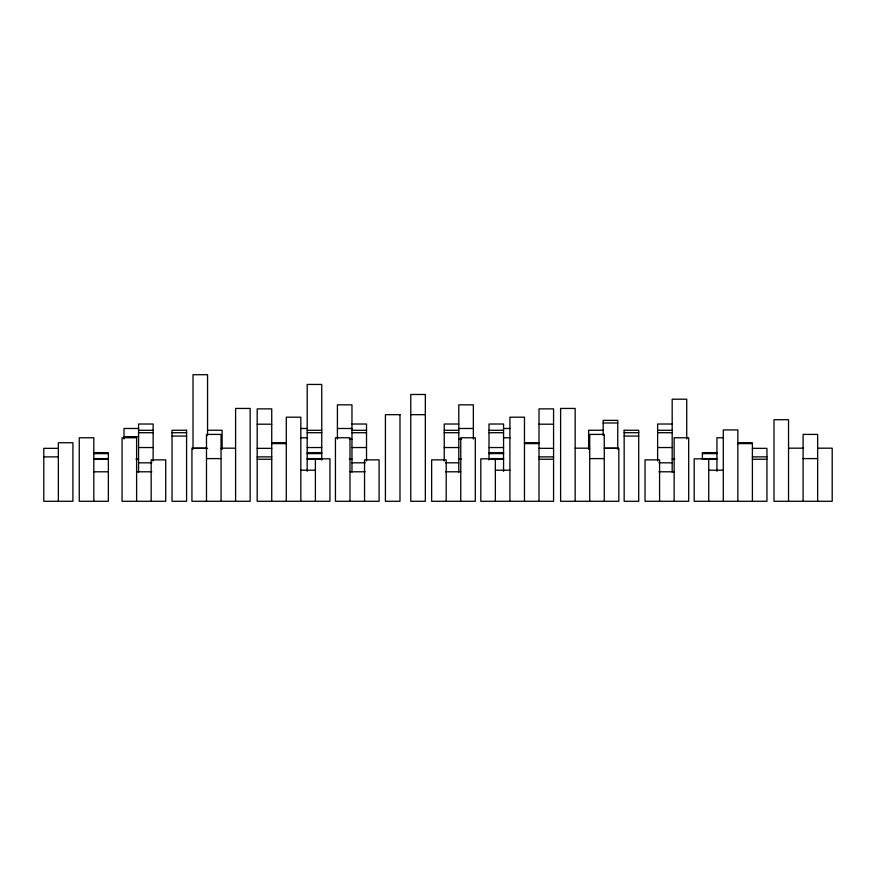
<?xml version="1.0" encoding="UTF-8"?>
<svg xmlns="http://www.w3.org/2000/svg" width="876" height="876" viewBox="0 0 876 876"><rect width="100%" height="100%" fill="white"/><g stroke="black" fill="none" stroke-linecap="round" stroke-linejoin="round"><path stroke-width="1.31" d="M410.778 414.666L425.331 414.666M603.181 422.977L617.744 422.977M351.966 424.017L366.518 424.017L366.518 460.951M458.794 424.017L444.231 424.017L444.231 460.951M672.177 424.017L657.624 424.017L657.624 460.951M257.183 424.203L271.735 424.203M539.014 424.203L553.566 424.203M138.572 428.484L124.02 428.484L124.02 438.985M300.577 428.484L307.191 428.484M337.413 428.484L351.966 428.484M458.794 428.484L473.347 428.484M503.558 428.484L510.171 428.484M138.572 430.291L153.136 430.291M207.568 430.258L222.121 430.258L222.121 449.388M307.191 430.291L321.744 430.291M351.966 430.291L366.518 430.291M444.231 430.291L458.794 430.291M489.005 430.291L503.558 430.291M603.181 430.258L588.628 430.258L588.628 449.388M624.161 430.291L638.713 430.258L638.713 501.291L624.161 501.291L624.161 430.258M657.624 430.291L672.177 430.291M138.572 432.711L153.136 432.711M172.035 432.711L186.588 432.711M307.191 432.711L321.744 432.711M351.966 432.711L366.518 432.711M444.231 432.711L458.794 432.711M489.005 432.711L503.558 432.711M624.161 432.711L638.713 432.711M657.624 432.711L672.177 432.711M172.035 436.062L186.588 436.062M624.161 436.062L638.713 436.062M124.02 436.653L138.572 436.653M300.577 437.759L307.191 437.759M503.558 437.759L510.171 437.759M723.554 437.759L716.94 437.759L716.94 471.376M349.316 439.226L351.966 439.226M458.794 439.226L461.433 439.226M271.735 442.741L286.288 442.741M524.461 442.741L539.014 442.741M737.844 442.741L752.396 442.741L752.396 501.291M271.735 443.606L286.288 443.606M524.461 443.606L539.014 443.606M737.844 443.606L752.396 443.606M138.572 447.537L153.136 447.537M307.191 447.537L321.744 447.537M351.966 447.537L366.518 447.537M444.231 447.537L458.794 447.537M489.005 447.537L503.558 447.537M657.624 447.537L672.177 447.537M206.484 448.183L191.932 448.183L191.932 501.291L250.153 501.291L250.153 408.446L235.6 408.446L235.6 501.291M221.048 448.183L235.6 448.183M575.16 448.183L589.712 448.183M604.265 448.183L618.817 448.183L618.817 501.291L560.607 501.291L560.607 408.446L575.16 408.446L575.16 501.291M788.542 448.183L803.095 448.183M817.647 448.183L832.2 448.183L832.2 501.291L773.99 501.291L773.99 419.714L788.542 419.714L788.542 501.291M58.353 448.348L43.8 448.348L43.8 501.291L72.905 501.291L72.905 442.741L58.353 442.741L58.353 501.291M193.016 448.348L207.568 448.348M257.183 448.348L271.735 448.348M539.014 448.348L553.566 448.348M604.506 448.348L617.744 448.348M752.396 448.348L766.949 448.348L766.949 501.291L694.186 501.291L694.186 458.827L708.739 458.827L708.739 501.291M93.809 452.629L108.361 452.629L108.361 501.291L79.256 501.291L79.256 437.759L93.809 437.759L93.809 501.291M307.191 452.629L321.744 452.629M489.005 452.629L503.558 452.629M716.94 452.629L702.388 452.629L702.388 459.385M93.809 453.615L108.361 453.615M307.191 453.615L321.744 453.615M489.005 453.615L503.558 453.615M702.388 453.615L716.94 453.615M43.8 456.878L58.353 456.878M257.183 456.878L271.735 456.878M539.014 456.878L553.566 456.878M752.396 456.878L766.949 456.878M93.809 458.597L108.361 458.597M206.484 458.597L221.048 458.597M307.191 458.597L321.744 458.597M489.005 458.597L503.558 458.597M589.712 458.597L604.265 458.597M702.388 458.597L716.94 458.597M803.095 458.597L817.647 458.597M93.809 459.134L108.361 459.134M135.933 459.134L138.572 459.134M307.191 459.134L321.744 459.134M349.316 459.134L351.966 459.134M458.794 459.134L461.433 459.134M489.005 459.134L503.558 459.134M672.177 459.134L674.816 459.134M702.388 459.134L716.94 459.134M257.183 459.243L271.735 459.243M539.014 459.243L553.566 459.243M752.396 459.243L766.949 459.243M138.572 462.813L151.811 462.813M351.966 462.813L365.193 462.813M445.555 462.813L458.794 462.813M658.938 462.813L672.177 462.813M300.84 470.215L315.393 470.215M495.356 470.215L509.909 470.215M708.739 470.215L723.291 470.215M93.809 471.792L108.361 471.792M136.612 471.792L151.811 471.792M349.995 471.792L365.193 471.792M445.555 471.792L460.754 471.792M658.938 471.792L674.137 471.792M817.647 501.291L817.647 434.408L803.095 434.408L803.095 501.291M737.844 501.291L737.844 429.93L723.291 429.93L723.291 501.291M686.729 438.985L686.729 399.204L672.177 399.204L672.177 472.098M674.137 501.291L674.137 437.759L688.689 437.759L688.689 501.291L645.032 501.291L645.032 459.867L659.584 459.867L659.584 501.291M617.744 449.169L617.744 420.37L603.181 420.37L603.181 435.241M604.265 501.291L604.265 434.408L589.712 434.408L589.712 501.291M539.014 501.291L539.014 408.873L553.566 408.873L553.566 501.291L480.804 501.291L480.804 458.827L495.356 458.827L495.356 501.291M524.461 501.291L524.461 417.195L509.909 417.195L509.909 501.291M503.558 471.376L503.558 424.017L489.005 424.017L489.005 459.966M473.347 438.985L473.347 404.832L458.794 404.832L458.794 472.098M460.754 501.291L460.754 437.759L475.307 437.759L475.307 501.291L431.649 501.291L431.649 459.867L446.202 459.867L446.202 501.291M364.547 501.291L364.547 459.867L379.1 459.867L379.1 501.291L335.442 501.291L335.442 437.759L349.995 437.759L349.995 501.291M351.966 472.098L351.966 404.832L337.413 404.832L337.413 438.985M321.744 459.966L321.744 384.444L307.191 384.444L307.191 471.376M315.393 501.291L315.393 458.827L329.956 458.827L329.956 501.291L257.183 501.291L257.183 408.873L271.735 408.873L271.735 501.291M300.84 501.291L300.84 417.195L286.288 417.195L286.288 501.291M221.048 501.291L221.048 434.408L206.484 434.408L206.484 501.291M207.568 435.536L207.568 374.709L193.016 374.709L193.016 449.169M153.136 460.951L153.136 424.017L138.572 424.017L138.572 472.098M151.165 501.291L151.165 459.867L165.717 459.867L165.717 501.291L122.06 501.291L122.06 437.759L136.612 437.759L136.612 501.291M425.331 394.485L410.778 394.485L410.778 501.291L425.331 501.291L425.331 394.485M399.982 414.666L385.418 414.666L385.418 501.291L399.982 501.291L399.982 414.666M186.588 430.258L172.035 430.258L172.035 501.291L186.588 501.291L186.588 430.258"/></g></svg>
